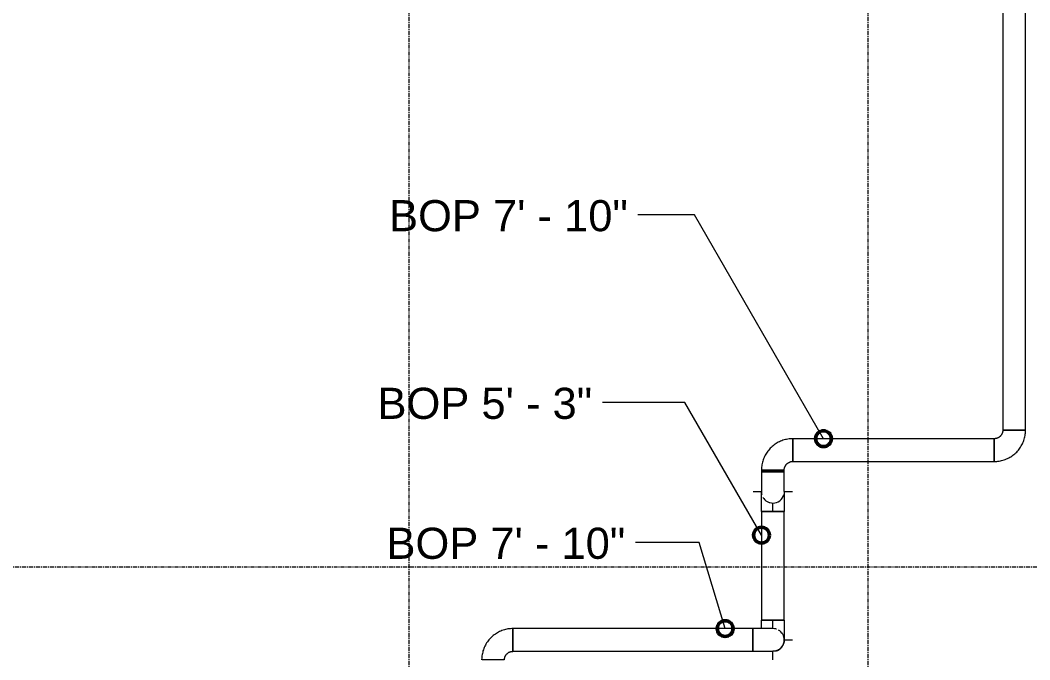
# Model space of a CAD drawing. Header units: inches. Extents: x -3679 to 241, y -496 to 1784.
# Drawn here: x -2060.1 to -1932.5, y 593.2 to 674.1 of the extents above; entities that cross this region are included whole.
import ezdxf

# ---------------------------------------------------------------- set-up
doc = ezdxf.new("R2010")
doc.units = ezdxf.units.IN
doc.header["$MEASUREMENT"] = 0
doc.linetypes.add('Grid Line', pattern=[0.875, 0.5, -0.125, 0.125, -0.125])
for name, color, linetype, lineweight in [('G-ANNO-DIMS', 251, 'Continuous', 9), ('P-PIPE', 1, 'Continuous', 9), ('P-PIPE-CNTR', 1, 'Continuous', 9), ('S-GRID', 8, 'Continuous', 9)]:
    doc.layers.add(name, color=color, linetype=linetype, lineweight=lineweight)
doc.styles.add('Arial', font='arial.ttf', dxfattribs={"height": 3.934132})

# ---------------------------------------------------------------- blocks, each defined once
blk = doc.blocks.new('Elbow - Welded - Generic - Standard-1127339-SECOND LEVEL')
at = {"layer": 'P-PIPE'}
for p, q in [((-2.52, 1.25), (-2.52, 1.39)), ((-1.39, 2.52), (-1.25, 2.52)), ((-1.24, 2.52), (-1.02, 2.52)), ((-1.02, 2.52), (-0.72, 2.52)), ((-0.72, 2.52), (-0.37, 2.52)), ((-0.37, 2.52), (0.37, 2.52)), ((0.37, 2.52), (0.72, 2.52)), ((0.72, 2.52), (1.02, 2.52)), ((1.02, 2.52), (1.24, 2.52)), ((1.25, 2.52), (1.39, 2.52)), ((-2.52, 1.02), (-2.52, 1.24)), ((-2.52, 0.72), (-2.52, 1.02)), ((-2.52, 0.37), (-2.52, 0.72)), ((-2.52, -0.37), (-2.52, 0.37)), ((-2.52, -0.72), (-2.52, -0.37)), ((-2.52, -1.02), (-2.52, -0.72)), ((-2.52, -1.24), (-2.52, -1.02)), ((-2.52, -1.39), (-2.52, -1.25))]:
    blk.add_line(p, q, dxfattribs=at)
at = {"layer": 'P-PIPE', "flags": 128}
for points in [[(-2.52, -1.44), (-2.36, -1.43), (-2.2, -1.42), (-2.05, -1.41), (-1.89, -1.39), (-1.73, -1.36), (-1.58, -1.32), (-1.43, -1.28), (-1.28, -1.24), (-1.13, -1.18), (-0.98, -1.12), (-0.83, -1.06), (-0.69, -0.99), (-0.55, -0.91), (-0.42, -0.83), (-0.29, -0.75), (-0.16, -0.65), (-0.03, -0.56), (0.09, -0.45), (0.21, -0.35), (0.32, -0.24), (0.43, -0.12), (0.53, 0), (0.63, 0.12), (0.72, 0.25), (0.81, 0.38), (0.89, 0.52), (0.97, 0.65), (1.04, 0.8), (1.11, 0.94), (1.17, 1.09), (1.22, 1.23), (1.27, 1.39), (1.31, 1.54), (1.35, 1.69), (1.38, 1.85), (1.4, 2), (1.42, 2.16), (1.43, 2.32), (1.44, 2.48), (1.44, 2.52)], [(-1.44, 2.52), (-1.44, 2.48), (-1.44, 2.43), (-1.44, 2.39), (-1.45, 2.35), (-1.46, 2.3), (-1.47, 2.26), (-1.48, 2.22), (-1.49, 2.18), (-1.51, 2.14), (-1.52, 2.1), (-1.54, 2.06), (-1.56, 2.02), (-1.58, 1.98), (-1.6, 1.94), (-1.63, 1.91), (-1.65, 1.87), (-1.68, 1.84), (-1.71, 1.81), (-1.73, 1.77), (-1.77, 1.74), (-1.8, 1.71), (-1.83, 1.69), (-1.86, 1.66), (-1.9, 1.63), (-1.93, 1.61), (-1.97, 1.59), (-2.01, 1.56), (-2.05, 1.55), (-2.09, 1.53), (-2.13, 1.51), (-2.17, 1.5), (-2.21, 1.48), (-2.25, 1.47), (-2.29, 1.46), (-2.34, 1.45), (-2.38, 1.45), (-2.42, 1.44), (-2.46, 1.44), (-2.51, 1.44), (-2.52, 1.44)]]:
    blk.add_lwpolyline(points, dxfattribs=at)
blk = doc.blocks.new('Elbow - Welded - Generic - Standard-V57-SECOND LEVEL')
at = {"layer": 'P-PIPE'}
for p, q in [((-1966.39, 598.26), (-1966.25, 598.26)), ((-1966.24, 598.26), (-1966.02, 598.26)), ((-1966.02, 598.26), (-1965.72, 598.26)), ((-1965.72, 598.26), (-1965.37, 598.26)), ((-1965.37, 598.26), (-1965, 598.26)), ((-1965, 598.26), (-1964.63, 598.26)), ((-1964.63, 598.26), (-1964.28, 598.26)), ((-1964.28, 598.26), (-1963.98, 598.26)), ((-1963.98, 598.26), (-1963.76, 598.26)), ((-1963.75, 598.26), (-1963.61, 598.26))]:
    blk.add_line(p, q, dxfattribs=at)
at = {"layer": 'P-PIPE', "flags": 128}
for points in [[(-1966.44, 597.18), (-1966.44, 597.26), (-1966.44, 597.35), (-1966.44, 597.44), (-1966.44, 597.54), (-1966.44, 597.64), (-1966.44, 597.74), (-1966.44, 597.83), (-1966.44, 597.93), (-1966.44, 598.03), (-1966.44, 598.13), (-1966.44, 598.24), (-1966.44, 598.26)], [(-1963.56, 598.26), (-1963.56, 598.16), (-1963.56, 598.06), (-1963.56, 597.96), (-1963.56, 597.86), (-1963.56, 597.76), (-1963.56, 597.66), (-1963.56, 597.57), (-1963.56, 597.47), (-1963.56, 597.37), (-1963.56, 597.28), (-1963.56, 597.19), (-1963.56, 597.1), (-1963.56, 597.01), (-1963.56, 596.92), (-1963.56, 596.84), (-1963.56, 596.76), (-1963.56, 596.68), (-1963.56, 596.6), (-1963.56, 596.53), (-1963.56, 596.45), (-1963.56, 596.39), (-1963.56, 596.32), (-1963.56, 596.26), (-1963.56, 596.2), (-1963.56, 596.14), (-1963.56, 596.09), (-1963.56, 596.04), (-1963.56, 595.99), (-1963.56, 595.95), (-1963.56, 595.91), (-1963.56, 595.88), (-1963.56, 595.85), (-1963.56, 595.82), (-1963.56, 595.8), (-1963.56, 595.78), (-1963.56, 595.76), (-1963.56, 595.75)], [(-1963.56, 595.74), (-1963.56, 595.69), (-1963.57, 595.63), (-1963.57, 595.57), (-1963.58, 595.51), (-1963.59, 595.46), (-1963.6, 595.4), (-1963.62, 595.35), (-1963.64, 595.29), (-1963.66, 595.24), (-1963.68, 595.18), (-1963.7, 595.13), (-1963.73, 595.08), (-1963.75, 595.03), (-1963.78, 594.98), (-1963.81, 594.93), (-1963.85, 594.88), (-1963.88, 594.84), (-1963.92, 594.8), (-1963.96, 594.75), (-1964, 594.71), (-1964.04, 594.67), (-1964.08, 594.64), (-1964.13, 594.6), (-1964.18, 594.57), (-1964.22, 594.53), (-1964.27, 594.5), (-1964.32, 594.48), (-1964.37, 594.45), (-1964.43, 594.43), (-1964.48, 594.4), (-1964.53, 594.38), (-1964.59, 594.37), (-1964.64, 594.35), (-1964.7, 594.34), (-1964.76, 594.33), (-1964.81, 594.32), (-1964.87, 594.31), (-1964.93, 594.31), (-1964.98, 594.31), (-1965, 594.31)], [(-1963.56, 595.75), (-1963.56, 595.74), (-1963.56, 595.74)]]:
    blk.add_lwpolyline(points, dxfattribs=at)
blk = doc.blocks.new('Elbow - Welded - Generic - Standard-V58-SECOND LEVEL')
at = {"layer": 'P-PIPE'}
for p, q in [((-1967.52, 596.99), (-1967.52, 597.13)), ((-1967.52, 596.76), (-1967.52, 596.99)), ((-1967.52, 596.46), (-1967.52, 596.76)), ((-1967.52, 596.11), (-1967.52, 596.46)), ((-1967.52, 595.74), (-1967.52, 596.11)), ((-1967.52, 595.37), (-1967.52, 595.74)), ((-1967.52, 595.02), (-1967.52, 595.37)), ((-1967.52, 594.73), (-1967.52, 595.02)), ((-1967.52, 594.5), (-1967.52, 594.73)), ((-1967.52, 594.35), (-1967.52, 594.5))]:
    blk.add_line(p, q, dxfattribs=at)
at = {"layer": 'P-PIPE', "flags": 128}
for points in [[(-1965, 597.18), (-1965, 597.18), (-1965.01, 597.18), (-1965.02, 597.18), (-1965.03, 597.18), (-1965.05, 597.18), (-1965.07, 597.18), (-1965.1, 597.18), (-1965.13, 597.18), (-1965.16, 597.18), (-1965.2, 597.18), (-1965.24, 597.18), (-1965.28, 597.18), (-1965.33, 597.18), (-1965.38, 597.18), (-1965.44, 597.18), (-1965.5, 597.18), (-1965.56, 597.18), (-1965.63, 597.18), (-1965.69, 597.18), (-1965.76, 597.18), (-1965.84, 597.18), (-1965.91, 597.18), (-1965.99, 597.18), (-1966.07, 597.18), (-1966.16, 597.18), (-1966.24, 597.18), (-1966.33, 597.18), (-1966.42, 597.18), (-1966.51, 597.18), (-1966.61, 597.18), (-1966.7, 597.18), (-1966.8, 597.18), (-1966.89, 597.18), (-1966.99, 597.18), (-1967.09, 597.18), (-1967.19, 597.18), (-1967.29, 597.18), (-1967.39, 597.18), (-1967.49, 597.18), (-1967.52, 597.18)], [(-1967.52, 594.31), (-1967.42, 594.31), (-1967.32, 594.31), (-1967.22, 594.31), (-1967.12, 594.31), (-1967.02, 594.31), (-1966.92, 594.31), (-1966.82, 594.31), (-1966.73, 594.31), (-1966.63, 594.31), (-1966.54, 594.31), (-1966.45, 594.31), (-1966.36, 594.31), (-1966.27, 594.31), (-1966.18, 594.31), (-1966.1, 594.31), (-1966.01, 594.31), (-1965.94, 594.31), (-1965.86, 594.31), (-1965.78, 594.31), (-1965.71, 594.31), (-1965.64, 594.31), (-1965.58, 594.31), (-1965.52, 594.31), (-1965.46, 594.31), (-1965.4, 594.31), (-1965.35, 594.31), (-1965.3, 594.31), (-1965.25, 594.31), (-1965.21, 594.31), (-1965.17, 594.31), (-1965.14, 594.31), (-1965.11, 594.31), (-1965.08, 594.31), (-1965.06, 594.31), (-1965.04, 594.31), (-1965.02, 594.31), (-1965.01, 594.31), (-1965, 594.31), (-1965, 594.31), (-1965, 594.31)]]:
    blk.add_lwpolyline(points, dxfattribs=at)
at = {"layer": 'P-PIPE'}
for start, end in [(75, 90), (0, 60), (285, 0)]:
    blk.add_arc((-1965, 595.74), 1.44, start, end, dxfattribs=at)
blk = doc.blocks.new('Elbow - Welded - Generic - Standard-V59-SECOND LEVEL')
at = {"layer": 'P-PIPE'}
for p, q in [((-1966.39, 617.01), (-1966.25, 617.01)), ((-1966.24, 617.01), (-1966.02, 617.01)), ((-1966.02, 617.01), (-1965.72, 617.01)), ((-1965.72, 617.01), (-1965.37, 617.01)), ((-1965.37, 617.01), (-1965, 617.01)), ((-1965, 617.01), (-1964.63, 617.01)), ((-1964.63, 617.01), (-1964.28, 617.01)), ((-1964.28, 617.01), (-1963.98, 617.01)), ((-1963.98, 617.01), (-1963.76, 617.01)), ((-1963.75, 617.01), (-1963.61, 617.01))]:
    blk.add_line(p, q, dxfattribs=at)
at = {"layer": 'P-PIPE', "flags": 128}
for points in [[(-1966.44, 617.01), (-1966.44, 616.91), (-1966.44, 616.81), (-1966.44, 616.71), (-1966.44, 616.61), (-1966.44, 616.51), (-1966.44, 616.41), (-1966.44, 616.32), (-1966.44, 616.22), (-1966.44, 616.12), (-1966.44, 616.03), (-1966.44, 615.94), (-1966.44, 615.85), (-1966.44, 615.76), (-1966.44, 615.67), (-1966.44, 615.59), (-1966.44, 615.51), (-1966.44, 615.43), (-1966.44, 615.35), (-1966.44, 615.28), (-1966.44, 615.2), (-1966.44, 615.14), (-1966.44, 615.07), (-1966.44, 615.01), (-1966.44, 614.95), (-1966.44, 614.89), (-1966.44, 614.84), (-1966.44, 614.79), (-1966.44, 614.74), (-1966.44, 614.7), (-1966.44, 614.66), (-1966.44, 614.63), (-1966.44, 614.6), (-1966.44, 614.57), (-1966.44, 614.55), (-1966.44, 614.53), (-1966.44, 614.51), (-1966.44, 614.5), (-1966.44, 614.5), (-1966.44, 614.49), (-1966.44, 614.49)], [(-1963.56, 614.49), (-1963.56, 614.49), (-1963.56, 614.5), (-1963.56, 614.51), (-1963.56, 614.52), (-1963.56, 614.54), (-1963.56, 614.57), (-1963.56, 614.59), (-1963.56, 614.62), (-1963.56, 614.65), (-1963.56, 614.69), (-1963.56, 614.73), (-1963.56, 614.78), (-1963.56, 614.83), (-1963.56, 614.88), (-1963.56, 614.93), (-1963.56, 614.99), (-1963.56, 615.05), (-1963.56, 615.12), (-1963.56, 615.19), (-1963.56, 615.26), (-1963.56, 615.33), (-1963.56, 615.41), (-1963.56, 615.49), (-1963.56, 615.57), (-1963.56, 615.65), (-1963.56, 615.74), (-1963.56, 615.82), (-1963.56, 615.91), (-1963.56, 616.01), (-1963.56, 616.1), (-1963.56, 616.19), (-1963.56, 616.29), (-1963.56, 616.39), (-1963.56, 616.49), (-1963.56, 616.58), (-1963.56, 616.68), (-1963.56, 616.78), (-1963.56, 616.88), (-1963.56, 616.99), (-1963.56, 617.01)]]:
    blk.add_lwpolyline(points, dxfattribs=at)
at = {"layer": 'P-PIPE'}
for start, end in [(180, 195), (270, 345), (210, 270)]:
    blk.add_arc((-1965, 614.49), 1.44, start, end, dxfattribs=at)
blk = doc.blocks.new('Elbow - Welded - Generic - Standard-V60-SECOND LEVEL')
at = {"layer": 'P-PIPE'}
for p, q in [((-1966.25, 611.97), (-1966.39, 611.97)), ((-1966.02, 611.97), (-1966.24, 611.97)), ((-1965.72, 611.97), (-1966.02, 611.97)), ((-1965.37, 611.97), (-1965.72, 611.97)), ((-1965, 611.97), (-1965.37, 611.97)), ((-1964.63, 611.97), (-1965, 611.97)), ((-1964.28, 611.97), (-1964.63, 611.97)), ((-1963.98, 611.97), (-1964.28, 611.97)), ((-1963.76, 611.97), (-1963.98, 611.97)), ((-1963.61, 611.97), (-1963.75, 611.97))]:
    blk.add_line(p, q, dxfattribs=at)
at = {"layer": 'P-PIPE', "flags": 128}
for points in [[(-1966.44, 614.49), (-1966.44, 614.49), (-1966.44, 614.49)], [(-1966.44, 611.97), (-1966.44, 612.07), (-1966.44, 612.17), (-1966.44, 612.27), (-1966.44, 612.37), (-1966.44, 612.47), (-1966.44, 612.57), (-1966.44, 612.67), (-1966.44, 612.77), (-1966.44, 612.86), (-1966.44, 612.95), (-1966.44, 613.05), (-1966.44, 613.14), (-1966.44, 613.23), (-1966.44, 613.31), (-1966.44, 613.4), (-1966.44, 613.48), (-1966.44, 613.56), (-1966.44, 613.63), (-1966.44, 613.71), (-1966.44, 613.78), (-1966.44, 613.85), (-1966.44, 613.92), (-1966.44, 613.98), (-1966.44, 614.04), (-1966.44, 614.09), (-1966.44, 614.15), (-1966.44, 614.2), (-1966.44, 614.24), (-1966.44, 614.28), (-1966.44, 614.32), (-1966.44, 614.36), (-1966.44, 614.39), (-1966.44, 614.41), (-1966.44, 614.44), (-1966.44, 614.46), (-1966.44, 614.47), (-1966.44, 614.48)], [(-1963.56, 614.48), (-1963.56, 614.47), (-1963.56, 614.46), (-1963.56, 614.44), (-1963.56, 614.42), (-1963.56, 614.39), (-1963.56, 614.36), (-1963.56, 614.33), (-1963.56, 614.29), (-1963.56, 614.25), (-1963.56, 614.21), (-1963.56, 614.16), (-1963.56, 614.11), (-1963.56, 614.05), (-1963.56, 613.99), (-1963.56, 613.93), (-1963.56, 613.87), (-1963.56, 613.8), (-1963.56, 613.73), (-1963.56, 613.65), (-1963.56, 613.58), (-1963.56, 613.5), (-1963.56, 613.42), (-1963.56, 613.33), (-1963.56, 613.25), (-1963.56, 613.16), (-1963.56, 613.07), (-1963.56, 612.98), (-1963.56, 612.89), (-1963.56, 612.79), (-1963.56, 612.7), (-1963.56, 612.6), (-1963.56, 612.5), (-1963.56, 612.4), (-1963.56, 612.3), (-1963.56, 612.2), (-1963.56, 612.1), (-1963.56, 612), (-1963.56, 611.97)]]:
    blk.add_lwpolyline(points, dxfattribs=at)

msp = doc.modelspace()

# ---------------------------------------------------------------- linework, layer by layer
at = {"layer": 'G-ANNO-DIMS'}
for p, q in [((-1974.92, 649.47), (-1982.05, 649.47)), ((-1958.59, 621.18), (-1974.92, 649.47)), ((-1976.12, 625.75), (-1986.55, 625.75)), ((-1966.44, 608.99), (-1976.12, 625.75)), ((-1974.31, 608.06), (-1982.38, 608.06)), ((-1971.03, 597.18), (-1974.31, 608.06))]:
    msp.add_line(p, q, dxfattribs=at)
at = {"layer": 'G-ANNO-DIMS', "lineweight": 50}
for centre in [(-1958.59, 621.18), (-1966.44, 608.99), (-1971.03, 597.18)]:
    msp.add_circle(centre, 1, dxfattribs=at)
at = {"layer": 'P-PIPE'}
for p, q in [((-1935.94, 754.93), (-1935.94, 622.26)), ((-1933.06, 622.26), (-1933.06, 754.93)), ((-1935.89, 622.26), (-1935.94, 622.26)), ((-1933.06, 622.26), (-1935.89, 622.26)), ((-1937.02, 621.18), (-1962.48, 621.18)), ((-1962.48, 618.35), (-1962.48, 621.18)), ((-1937.02, 621.18), (-1937.02, 621.13)), ((-1937.02, 621.13), (-1937.02, 618.31)), ((-1962.48, 618.31), (-1962.48, 618.35)), ((-1962.48, 618.31), (-1937.02, 618.31)), ((-1966.44, 617.22), (-1966.44, 617.01)), ((-1966.44, 617.22), (-1963.61, 617.22)), ((-1963.56, 617.01), (-1966.44, 617.01)), ((-1963.61, 617.22), (-1963.56, 617.22)), ((-1963.56, 617.01), (-1963.56, 617.22)), ((-1966.44, 611.97), (-1966.44, 598.26)), ((-1966.44, 611.97), (-1965.37, 611.97)), ((-1965.37, 611.97), (-1964.63, 611.97)), ((-1964.63, 611.97), (-1963.56, 611.97)), ((-1963.56, 598.26), (-1963.56, 611.97)), ((-1965.37, 598.26), (-1966.44, 598.26)), ((-1964.63, 598.26), (-1965.37, 598.26)), ((-1963.56, 598.26), (-1964.63, 598.26)), ((-1967.52, 597.18), (-1997.85, 597.18)), ((-1997.85, 594.35), (-1997.85, 597.18)), ((-1967.52, 597.18), (-1967.52, 594.31)), ((-1997.85, 594.31), (-1997.85, 594.35)), ((-1997.85, 594.31), (-1967.52, 594.31))]:
    msp.add_line(p, q, dxfattribs=at)
for centre, start, end in [((-1965, 614.49), 214.5077, 217.7539), ((-1965, 614.49), 250.5498, 252.8846), ((-1965, 614.49), 287.1154, 289.4502), ((-1965, 614.49), 322.2461, 325.4923), ((-1965, 595.74), 70.6494, 72.8533), ((-1965, 595.74), 34.5077, 37.7539), ((-1965, 595.74), 322.2461, 325.4923), ((-1965, 595.74), 287.1154, 289.4502)]:
    msp.add_arc(centre, 1.44, start, end, dxfattribs=at)
at = {"layer": 'P-PIPE-CNTR'}
for p, q in [((-1967.5, 614.49), (-1966.44, 614.49)), ((-1963.58, 614.49), (-1962.5, 614.49)), ((-1965, 611.99), (-1965, 613.06)), ((-1965, 597.18), (-1965, 598.24)), ((-1963.56, 595.74), (-1962.5, 595.74)), ((-1965, 593.24), (-1965, 594.32))]:
    msp.add_line(p, q, dxfattribs=at)
at = {"layer": 'S-GRID', "linetype": 'Grid Line'}
for p, q in [((-2011, 1771.74), (-2011, -484.26)), ((-1953, 1771.74), (-1953, -484.26)), ((-3666.39, 605), (228, 605))]:
    msp.add_line(p, q, dxfattribs=at)

# ---------------------------------------------------------------- block references
at = {"layer": 'P-PIPE'}
for name, p in [('Elbow - Welded - Generic - Standard-1127339-SECOND LEVEL', (-1934.5, 619.74)), ('Elbow - Welded - Generic - Standard-V59-SECOND LEVEL', (0, 0)), ('Elbow - Welded - Generic - Standard-V60-SECOND LEVEL', (0, 0)), ('Elbow - Welded - Generic - Standard-V57-SECOND LEVEL', (0, 0)), ('Elbow - Welded - Generic - Standard-V58-SECOND LEVEL', (0, 0))]:
    msp.add_blockref(name, p, dxfattribs=at)
at = {"layer": 'P-PIPE', "rotation": 180}
for p in [(-1965, 619.74), (-2000.37, 595.74)]:
    msp.add_blockref('Elbow - Welded - Generic - Standard-1127339-SECOND LEVEL', p, dxfattribs=at)

# ---------------------------------------------------------------- texts
at = {"layer": 'G-ANNO-DIMS', "char_height": 3.9341, "attachment_point": 1, "line_spacing_factor": 0.938532, "style": 'Arial'}
for s, insert, width in [('BOP 7\' - 10"', (-2013.51, 651.34), 35.952), ('BOP 5\' - 3"', (-2014.97, 627.62), 32.304), ('BOP 7\' - 10"', (-2013.84, 609.93), 35.952)]:
    msp.add_mtext(s, dxfattribs=dict(at, insert=insert, width=width))

doc.saveas('drawing.dxf')
